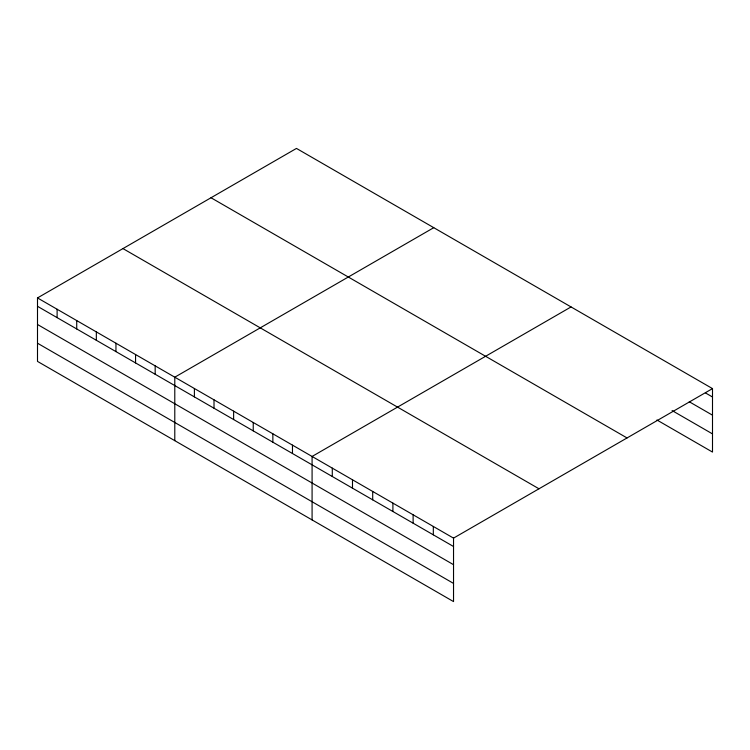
<?xml version="1.0" encoding="UTF-8"?>
<svg xmlns="http://www.w3.org/2000/svg" width="750" height="750" viewBox="0 0 750 750"><rect width="100%" height="100%" fill="white"/><g stroke="black" fill="none" stroke-linecap="round" stroke-linejoin="round"><path stroke-width="1.12" d="M37.5 297.928L453.534 538.125L453.534 601.584L37.5 361.397L37.5 297.928L296.466 148.416L712.5 388.603L712.5 452.072L656.934 419.991M433.762 227.681L174.787 377.194L174.787 440.653M571.05 306.938L312.084 456.459L312.084 519.919M453.534 538.125L712.5 388.603M705.431 392.906L712.5 396.994M689.259 401.756L712.5 415.172M672.084 410.559L712.5 433.894M211.013 197.756L627.038 437.944M122.962 248.588L538.987 488.784M37.5 306.309L453.534 546.506M37.5 324.488L453.534 564.684M37.5 343.219L453.534 583.406M433.322 526.453L433.322 534.844M413.119 514.791L413.119 523.172M392.906 503.119L392.906 511.509M372.703 491.456L372.703 499.837M352.491 479.784L352.491 488.175M332.288 468.122L332.288 476.512M292.472 445.134L292.472 453.516M272.859 433.809L272.859 442.191M253.238 422.484L253.238 430.875M233.625 411.159L233.625 419.55M214.012 399.834L214.012 408.225M194.4 388.519L194.4 396.9M155.175 365.869L155.175 374.25M135.562 354.544L135.562 362.934M115.95 343.219L115.95 351.609M96.338 331.894L96.338 340.284M76.725 320.578L76.725 328.959M57.113 309.253L57.113 317.634"/></g></svg>
